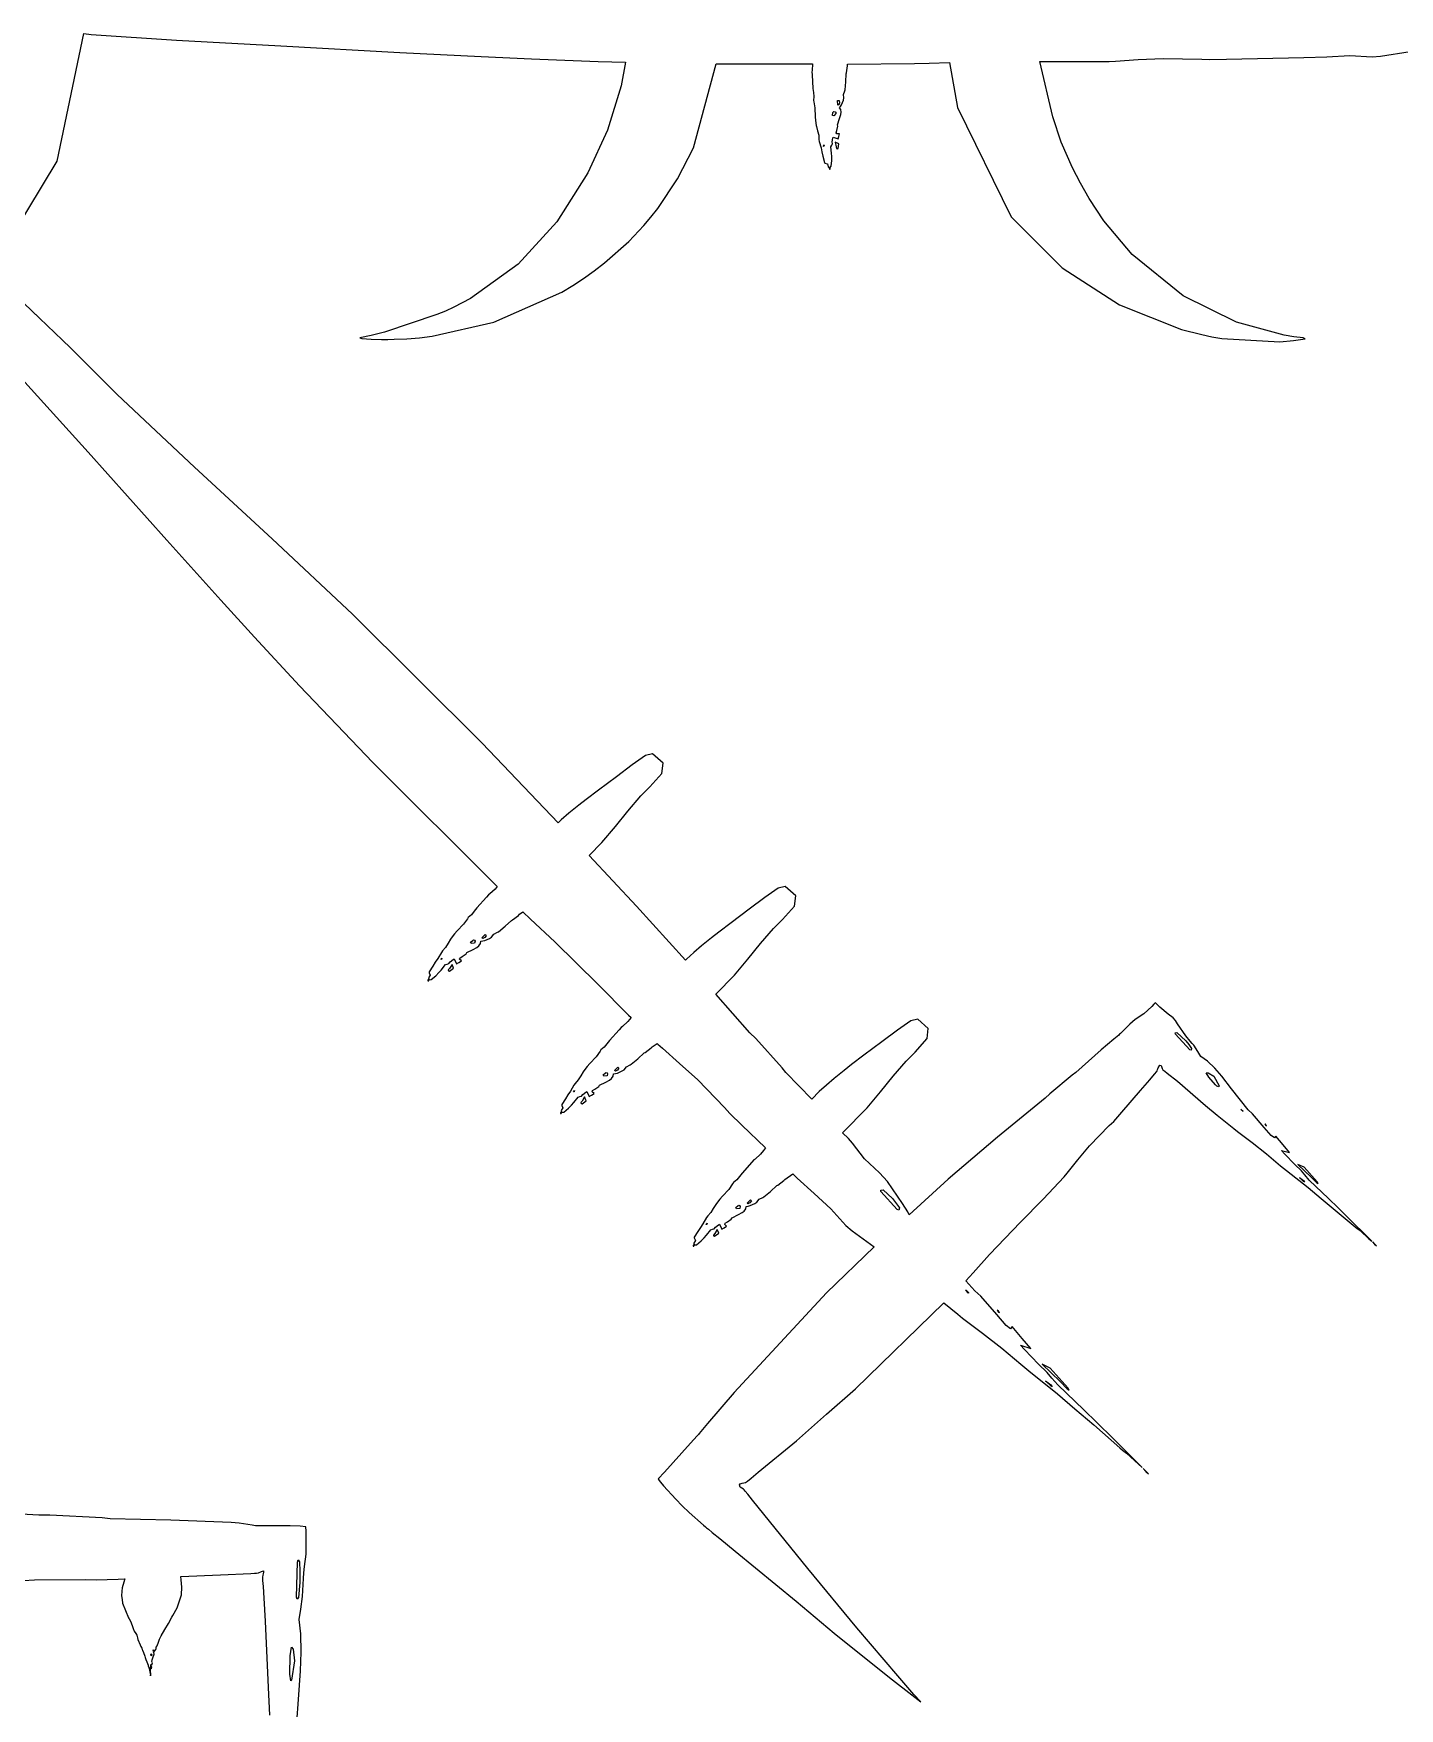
# Model space of a CAD drawing. Extents: x 0 to 151, y 0 to 357.
# Drawn here: x 80.12 to 94.98, y 56.38 to 74.59 of the extents above; entities that cross this region are included whole.
import ezdxf

# ---------------------------------------------------------------- set-up
doc = ezdxf.new("R2010")
doc.units = 0

msp = doc.modelspace()

# ---------------------------------------------------------------- linework, layer by layer
at = {"layer": 'Layer 1'}
for p, q in [((80.380963, 73.205962), (80.67139, 74.594392)), ((80.67139, 74.594392), (80.752388, 74.58268)), ((80.752388, 74.58268), (81.680977, 74.520168)), ((81.680977, 74.520168), (82.814817, 74.461844)), ((82.814817, 74.461844), (84.108597, 74.389143)), ((84.108597, 74.389143), (84.994286, 74.344674)), ((84.994286, 74.344674), (85.539497, 74.319728)), ((93.099532, 74.313841), (93.940771, 74.332612)), ((93.940771, 74.332612), (94.190467, 74.341793)), ((94.190467, 74.341793), (94.438616, 74.354707)), ((94.438616, 74.354707), (94.683164, 74.339583)), ((94.683164, 74.339583), (94.77343, 74.34825)), ((94.77343, 74.34825), (95.097604, 74.39701)), ((85.539497, 74.319728), (86.266783, 74.290467)), ((86.266783, 74.290467), (86.564014, 74.284052)), ((86.564014, 74.284052), (86.513905, 74.025348)), ((87.303309, 73.349232), (87.548887, 74.263707)), ((87.548887, 74.263707), (88.597087, 74.26553)), ((88.592797, 74.192401), (88.589707, 74.177043)), ((88.589707, 74.177043), (88.591595, 74.145101)), ((88.597087, 74.26553), (88.592797, 74.192401)), ((88.958362, 74.069194), (88.962483, 74.156736)), ((88.962483, 74.156736), (88.967114, 74.168276)), ((88.967114, 74.168276), (88.978442, 74.243852)), ((88.977926, 74.259812), (89.707103, 74.267491)), ((88.978442, 74.243852), (88.977926, 74.259812)), ((89.707103, 74.267491), (89.866189, 74.273175)), ((89.866189, 74.273175), (90.086887, 74.280276)), ((90.086887, 74.280276), (90.174582, 73.7888)), ((91.210259, 73.687032), (91.06868, 74.289751)), ((91.06868, 74.289751), (91.368143, 74.288314)), ((91.368143, 74.288314), (91.822913, 74.289559)), ((91.822913, 74.289559), (91.890184, 74.295009)), ((91.890184, 74.295009), (92.138508, 74.310003)), ((92.138508, 74.310003), (92.409311, 74.324075)), ((92.409311, 74.324075), (92.829929, 74.316009)), ((92.829929, 74.316009), (92.917451, 74.309854)), ((92.917451, 74.309854), (93.099532, 74.313841)), ((86.513905, 74.025348), (86.366661, 73.542263)), ((88.591595, 74.145101), (88.601032, 73.997473)), ((88.601032, 73.997473), (88.605667, 73.953646)), ((88.933298, 73.932119), (88.947542, 73.970365)), ((88.947542, 73.970365), (88.95046, 73.982188)), ((88.95046, 73.982188), (88.958362, 74.069194)), ((88.605667, 73.953646), (88.612189, 73.910099)), ((88.612189, 73.910099), (88.607555, 73.867202)), ((88.607555, 73.867202), (88.610814, 73.851372)), ((88.610814, 73.851372), (88.622668, 73.784378)), ((88.622668, 73.784378), (88.625927, 73.688598)), ((88.870044, 73.816014), (88.869872, 73.86531)), ((88.869872, 73.86531), (88.886, 73.8644)), ((88.881542, 73.818204), (88.870044, 73.816014)), ((88.889091, 73.839955), (88.881542, 73.818204)), ((88.886, 73.8644), (88.886004, 73.864474)), ((88.886004, 73.864474), (88.889091, 73.839955)), ((88.888157, 73.78685), (88.900684, 73.801608)), ((88.903772, 73.766214), (88.888157, 73.78685)), ((88.900684, 73.801608), (88.911324, 73.820122)), ((88.911324, 73.820122), (88.932948, 73.869908)), ((88.932948, 73.869908), (88.938096, 73.892926)), ((88.938096, 73.892926), (88.933298, 73.932119)), ((90.174582, 73.7888), (90.756343, 72.60208)), ((88.625927, 73.688598), (88.629018, 73.648849)), ((88.629018, 73.648849), (88.63692, 73.594276)), ((88.814955, 73.703351), (88.8191, 73.7341)), ((88.82937, 73.699191), (88.814955, 73.703351)), ((88.819075, 73.734178), (88.829715, 73.746641)), ((88.8191, 73.7341), (88.819075, 73.734178)), ((88.85477, 73.726798), (88.82937, 73.699191)), ((88.829715, 73.746641), (88.84207, 73.743703)), ((88.84207, 73.743703), (88.85477, 73.726798)), ((88.866877, 73.602602), (88.891075, 73.671334)), ((88.871853, 73.587159), (88.866877, 73.602602)), ((88.891075, 73.671334), (88.904288, 73.712564)), ((88.908065, 73.739505), (88.903772, 73.766214)), ((88.904288, 73.712564), (88.908065, 73.739505)), ((91.301383, 73.412365), (91.210259, 73.687032)), ((86.366661, 73.542263), (86.152833, 73.07844)), ((88.63692, 73.594276), (88.638636, 73.582392)), ((88.638636, 73.582392), (88.650819, 73.534942)), ((88.650819, 73.534942), (88.663691, 73.487811)), ((88.663691, 73.487811), (88.665063, 73.440341)), ((88.665063, 73.440341), (88.669861, 73.420647)), ((88.669861, 73.420647), (88.689252, 73.349923)), ((88.811274, 73.416126), (88.815908, 73.455381)), ((88.815908, 73.455381), (88.819512, 73.466771)), ((88.819512, 73.466771), (88.874599, 73.448195)), ((88.854863, 73.513171), (88.861899, 73.540459)), ((88.862243, 73.502896), (88.854863, 73.513171)), ((88.861899, 73.540459), (88.871853, 73.587159)), ((88.889187, 73.503519), (88.862243, 73.502896)), ((88.874599, 73.448195), (88.882665, 73.473765)), ((88.882665, 73.473765), (88.889187, 73.503519)), ((87.127922, 73.014951), (87.303309, 73.349232)), ((88.689252, 73.349923), (88.698176, 73.306291)), ((88.698176, 73.306291), (88.709674, 73.258926)), ((88.709674, 73.258926), (88.724948, 73.191718)), ((88.717309, 73.366587), (88.7177, 73.3841)), ((88.723831, 73.371176), (88.717309, 73.366587)), ((88.717653, 73.38424), (88.723831, 73.371176)), ((88.7177, 73.3841), (88.717653, 73.38424)), ((88.795658, 73.362053), (88.805096, 73.37955)), ((88.804066, 73.292626), (88.795658, 73.362053)), ((88.805096, 73.257486), (88.804066, 73.292626)), ((88.805096, 73.37955), (88.813506, 73.393151)), ((88.8075, 73.213855), (88.805096, 73.257486)), ((88.813506, 73.393151), (88.811274, 73.416126)), ((88.883444, 73.39465), (88.843628, 73.411039)), ((88.843628, 73.411039), (88.854784, 73.363244)), ((88.854784, 73.363244), (88.8565, 73.3435)), ((88.8565, 73.3435), (88.864738, 73.338984)), ((88.8565, 73.3435), (88.8565, 73.3435)), ((88.864738, 73.338984), (88.875206, 73.343466)), ((88.875206, 73.343466), (88.883444, 73.39465)), ((91.424773, 73.134357), (91.301383, 73.412365)), ((79.64824, 71.991382), (80.380963, 73.205962)), ((86.152833, 73.07844), (85.817161, 72.546144)), ((88.724948, 73.191718), (88.731642, 73.18526)), ((88.731642, 73.18526), (88.760993, 73.175758)), ((88.760993, 73.175758), (88.765627, 73.144567)), ((88.765627, 73.144567), (88.785191, 73.134999)), ((88.784735, 73.133186), (88.7765, 73.1242)), ((88.7765, 73.1242), (88.784049, 73.117483)), ((88.7765, 73.1242), (88.7765, 73.1242)), ((88.784049, 73.117483), (88.791257, 73.123342)), ((88.791257, 73.123342), (88.784735, 73.133186)), ((88.785191, 73.134999), (88.800634, 73.151131)), ((88.800634, 73.151131), (88.8075, 73.213855)), ((91.465788, 73.049301), (91.424773, 73.134357)), ((86.913066, 72.68949), (87.127922, 73.014951)), ((91.509891, 72.965362), (91.465788, 73.049301)), ((91.603764, 72.799068), (91.509891, 72.965362)), ((86.839443, 72.595555), (86.913066, 72.68949)), ((91.764221, 72.557847), (91.603764, 72.799068)), ((85.817161, 72.546144), (85.396199, 72.086867)), ((86.761188, 72.505673), (86.839443, 72.595555)), ((90.756343, 72.60208), (91.310822, 72.044277)), ((92.072949, 72.191949), (91.764221, 72.557847)), ((86.334562, 72.099426), (86.598157, 72.333698)), ((86.598157, 72.333698), (86.761188, 72.505673)), ((92.628971, 71.739516), (92.072949, 72.191949)), ((85.396199, 72.086867), (84.877416, 71.713803)), ((86.106662, 71.930152), (86.221984, 72.012485)), ((86.221984, 72.012485), (86.334562, 72.099426)), ((91.310822, 72.044277), (91.936003, 71.644701)), ((80.523631, 71.180152), (79.774546, 71.896954)), ((85.131221, 71.455523), (85.868808, 71.780078)), ((85.868808, 71.780078), (85.98928, 71.852177)), ((85.98928, 71.852177), (86.106662, 71.930152)), ((84.697054, 71.618367), (84.604203, 71.575165)), ((84.877416, 71.713803), (84.697054, 71.618367)), ((91.936003, 71.644701), (92.61061, 71.376494)), ((93.206615, 71.455714), (92.628971, 71.739516)), ((84.508959, 71.537087), (83.941094, 71.345848)), ((84.460221, 71.301737), (85.131221, 71.455523)), ((84.604203, 71.575165), (84.508959, 71.537087)), ((93.72454, 71.314563), (93.206615, 71.455714)), ((83.798143, 71.309896), (83.672867, 71.28589)), ((83.672867, 71.28589), (83.69672, 71.275832)), ((83.69672, 71.275832), (83.797798, 71.269866)), ((83.797798, 71.269866), (83.908316, 71.267808)), ((83.941094, 71.345848), (83.798143, 71.309896)), ((83.908316, 71.267808), (83.976961, 71.267357)), ((83.976961, 71.267357), (84.045606, 71.269615)), ((84.045606, 71.269615), (84.183409, 71.275236)), ((84.183409, 71.275236), (84.321729, 71.285114)), ((84.321729, 71.285114), (84.460221, 71.301737)), ((92.61061, 71.376494), (92.828728, 71.321212)), ((92.828728, 71.321212), (92.937358, 71.296179)), ((92.937358, 71.296179), (93.047018, 71.275631)), ((93.047018, 71.275631), (93.67786, 71.242594)), ((93.67786, 71.242594), (93.827678, 71.256301)), ((93.832312, 71.295923), (93.72454, 71.314563)), ((93.827678, 71.256301), (93.9557, 71.272583)), ((93.93236, 71.283846), (93.832312, 71.295923)), ((93.9557, 71.272583), (93.93236, 71.283846)), ((81.035892, 70.669844), (80.523631, 71.180152)), ((79.962907, 70.878444), (80.717312, 70.041749)), ((81.874374, 69.87936), (81.035892, 70.669844)), ((80.717312, 70.041749), (81.573483, 69.082784)), ((82.720758, 69.098613), (81.874374, 69.87936)), ((81.573483, 69.082784), (82.16331, 68.430005)), ((83.592717, 68.27818), (82.720758, 69.098613)), ((82.16331, 68.430005), (82.52833, 68.029783)), ((85.004227, 66.87588), (83.592717, 68.27818)), ((82.52833, 68.029783), (83.017765, 67.498946)), ((83.017765, 67.498946), (83.424314, 67.074445)), ((83.424314, 67.074445), (83.813357, 66.665257)), ((85.829506, 66.00995), (85.004227, 66.87588)), ((86.780907, 66.741444), (86.635896, 66.64062)), ((86.857954, 66.75972), (86.780907, 66.741444)), ((86.971218, 66.657073), (86.857954, 66.75972)), ((83.813357, 66.665257), (85.165487, 65.317897)), ((86.465152, 66.51112), (86.268313, 66.365572)), ((86.635896, 66.64062), (86.465152, 66.51112)), ((86.827065, 66.400621), (86.957319, 66.547029)), ((86.957319, 66.547029), (86.971218, 66.657073)), ((86.268313, 66.365572), (86.135316, 66.26404)), ((86.730962, 66.303661), (86.827065, 66.400621)), ((86.054319, 66.200672), (85.947746, 66.114739)), ((86.135316, 66.26404), (86.054319, 66.200672)), ((86.452265, 65.968018), (86.589383, 66.137997)), ((86.589383, 66.137997), (86.730962, 66.303661)), ((85.864688, 66.040859), (85.829506, 66.00995)), ((85.947746, 66.114739), (85.864688, 66.040859)), ((86.305366, 65.795504), (86.452265, 65.968018)), ((86.16636, 65.653905), (86.305366, 65.795504)), ((86.681697, 65.103375), (86.16636, 65.653905)), ((85.074016, 65.227456), (85.051365, 65.201951)), ((85.087919, 65.236896), (85.074016, 65.227456)), ((85.146437, 65.289731), (85.087919, 65.236896)), ((85.165487, 65.317897), (85.146437, 65.289731)), ((88.223273, 65.299133), (88.078262, 65.198309)), ((88.300156, 65.317429), (88.223273, 65.299133)), ((88.41342, 65.214762), (88.300156, 65.317429)), ((84.916821, 65.04765), (84.888506, 65.010238)), ((84.94668, 65.083946), (84.916821, 65.04765)), ((85.051365, 65.201951), (84.94668, 65.083946)), ((85.411045, 65.015372), (85.445883, 65.040532)), ((85.445883, 65.040532), (85.53066, 64.961592)), ((87.214896, 64.516398), (86.681697, 65.103375)), ((87.907518, 65.068828), (87.710507, 64.923258)), ((88.078262, 65.198309), (87.907518, 65.068828)), ((88.269438, 64.95831), (88.39952, 65.104718)), ((88.39952, 65.104718), (88.41342, 65.214762)), ((84.801147, 64.907874), (84.731128, 64.833437)), ((84.843198, 64.966844), (84.801147, 64.907874)), ((84.85298, 64.981107), (84.843198, 64.966844)), ((84.888506, 65.010238), (84.85298, 64.981107)), ((85.182104, 64.825355), (85.253323, 64.885482)), ((85.253323, 64.885482), (85.322309, 64.948593)), ((85.322309, 64.948593), (85.334323, 64.954042)), ((85.334323, 64.954042), (85.399192, 65.003059)), ((85.399192, 65.003059), (85.411045, 65.015372)), ((85.53066, 64.961592), (85.794597, 64.714515)), ((87.710507, 64.923258), (87.577507, 64.821729)), ((88.031584, 64.695679), (88.173333, 64.861372)), ((88.173333, 64.861372), (88.269438, 64.95831)), ((84.632796, 64.699836), (84.606366, 64.655217)), ((84.660081, 64.744199), (84.632796, 64.699836)), ((84.667803, 64.754452), (84.660081, 64.744199)), ((84.703498, 64.801109), (84.667803, 64.754452)), ((84.731128, 64.833437), (84.703498, 64.801109)), ((84.876277, 64.710797), (84.902524, 64.731196)), ((84.883313, 64.697496), (84.876277, 64.710797)), ((84.922096, 64.700392), (84.883313, 64.697496)), ((84.902524, 64.731196), (84.91034, 64.737324)), ((84.91034, 64.737324), (84.919341, 64.733127)), ((84.919341, 64.733127), (84.925863, 64.72212)), ((84.9221, 64.7004), (84.922096, 64.700392)), ((84.925863, 64.72212), (84.9221, 64.7004)), ((84.946161, 64.654616), (84.968984, 64.672314)), ((84.968984, 64.672314), (84.986146, 64.695501)), ((84.986146, 64.695501), (84.99078, 64.72203)), ((84.99078, 64.72203), (85.010685, 64.724347)), ((85.000181, 64.756983), (85.037248, 64.794265)), ((85.009963, 64.750438), (85.000181, 64.756983)), ((85.031756, 64.761507), (85.009963, 64.750438)), ((85.010685, 64.724347), (85.032134, 64.73074)), ((85.0318, 64.7615), (85.031756, 64.761507)), ((85.04806, 64.78225), (85.0318, 64.7615)), ((85.032134, 64.73074), (85.085164, 64.753004)), ((85.037248, 64.794265), (85.04806, 64.78225)), ((85.085164, 64.753004), (85.105927, 64.766799)), ((85.105927, 64.766799), (85.132173, 64.799726)), ((85.132173, 64.799726), (85.17112, 64.818581)), ((85.17112, 64.818581), (85.182104, 64.825355)), ((85.794597, 64.714515), (86.261392, 64.255732)), ((87.389939, 64.672447), (87.30705, 64.598547)), ((87.496509, 64.758384), (87.389939, 64.672447)), ((87.577507, 64.821729), (87.496509, 64.758384)), ((87.894466, 64.525742), (88.031584, 64.695679)), ((84.493962, 64.493823), (84.466333, 64.449996)), ((84.520562, 64.533052), (84.493962, 64.493823)), ((84.560203, 64.600088), (84.520562, 64.533052)), ((84.55313, 64.525821), (84.566677, 64.53897)), ((84.561196, 64.524726), (84.55313, 64.525821)), ((84.571528, 64.618449), (84.560203, 64.600088)), ((84.5612, 64.5247), (84.561196, 64.524726)), ((84.566677, 64.53897), (84.5612, 64.5247)), ((84.606366, 64.655217), (84.571528, 64.618449)), ((84.640862, 64.47779), (84.656649, 64.496752)), ((84.656649, 64.496752), (84.689599, 64.523052)), ((84.689599, 64.523052), (84.700752, 64.529016)), ((84.700752, 64.529016), (84.725636, 64.476161)), ((84.750691, 64.489708), (84.777807, 64.507511)), ((84.758244, 64.526137), (84.760817, 64.539052)), ((84.777807, 64.507511), (84.758244, 64.526137)), ((84.760817, 64.539052), (84.786217, 64.554774)), ((84.786217, 64.554774), (84.828607, 64.58292)), ((84.828607, 64.58292), (84.836673, 64.598064)), ((84.836673, 64.598064), (84.905659, 64.632778)), ((84.905659, 64.632778), (84.946161, 64.654616)), ((87.226736, 64.528252), (87.214896, 64.516398)), ((87.30705, 64.598547), (87.226736, 64.528252)), ((87.747736, 64.353186), (87.894466, 64.525742)), ((84.439731, 64.35099), (84.419653, 64.324091)), ((84.419653, 64.324091), (84.426176, 64.303069)), ((84.466333, 64.449996), (84.426345, 64.38841)), ((84.426345, 64.38841), (84.426345, 64.378814)), ((84.426345, 64.378814), (84.439731, 64.35099)), ((84.449171, 64.304356), (84.50134, 64.346785)), ((84.50134, 64.346785), (84.532573, 64.381473)), ((84.532573, 64.381473), (84.558487, 64.408589)), ((84.558487, 64.408589), (84.604994, 64.466916)), ((84.604994, 64.466916), (84.62473, 64.473585)), ((84.62473, 64.473585), (84.640862, 64.47779)), ((84.6481, 64.4261), (84.63437, 64.410013)), ((84.63437, 64.410013), (84.636774, 64.40081)), ((84.636774, 64.40081), (84.647414, 64.396859)), ((84.647414, 64.396859), (84.692034, 64.429597)), ((84.676229, 64.470096), (84.6481, 64.4261)), ((84.6481, 64.4261), (84.6481, 64.4261)), ((84.692034, 64.429597), (84.676229, 64.470096)), ((84.725636, 64.476161), (84.750691, 64.489708)), ((87.544536, 64.146599), (87.747736, 64.353186)), ((84.424772, 64.302213), (84.412244, 64.301248)), ((84.412244, 64.301248), (84.4126, 64.2908)), ((84.4126, 64.2908), (84.422196, 64.290114)), ((84.4126, 64.2908), (84.4126, 64.2908)), ((84.422196, 64.290114), (84.424772, 64.302213)), ((84.426176, 64.303069), (84.449171, 64.304356)), ((86.261392, 64.255732), (86.595007, 63.918731)), ((87.915734, 63.726878), (87.544536, 64.146599)), ((92.286482, 64.010779), (92.199304, 63.9313)), ((92.307931, 64.036908), (92.286482, 64.010779)), ((92.318743, 64.048575), (92.307931, 64.036908)), ((92.324235, 64.053231), (92.318743, 64.048575)), ((92.329899, 64.048275), (92.324235, 64.053231)), ((92.374346, 64.004923), (92.329899, 64.048275)), ((92.463413, 63.93025), (92.374346, 64.004923)), ((86.516408, 63.785214), (86.493754, 63.759668)), ((86.530135, 63.794612), (86.516408, 63.785214)), ((86.588657, 63.847447), (86.530135, 63.794612)), ((86.622978, 63.892066), (86.588657, 63.847447)), ((86.595007, 63.918731), (86.622978, 63.892066)), ((89.665473, 63.856853), (89.520462, 63.756032)), ((89.742356, 63.87513), (89.665473, 63.856853)), ((89.85562, 63.772486), (89.742356, 63.87513)), ((89.84189, 63.662419), (89.85562, 63.772486)), ((92.048114, 63.820632), (91.946692, 63.718823)), ((92.106119, 63.869541), (92.048114, 63.820632)), ((92.199304, 63.9313), (92.106119, 63.869541)), ((92.517125, 63.887155), (92.463413, 63.93025)), ((92.542181, 63.858281), (92.517125, 63.887155)), ((92.564835, 63.824902), (92.542181, 63.858281)), ((92.655789, 63.692695), (92.564835, 63.824902)), ((86.35921, 63.60538), (86.330895, 63.567968)), ((86.3889, 63.641699), (86.35921, 63.60538)), ((86.493754, 63.759668), (86.3889, 63.641699)), ((86.853274, 63.573104), (86.905442, 63.610558)), ((86.905442, 63.610558), (86.915038, 63.600562)), ((86.915038, 63.600562), (86.966007, 63.55721)), ((87.979917, 63.663553), (87.915734, 63.726878)), ((88.266163, 63.345557), (87.979917, 63.663553)), ((89.349718, 63.626529), (89.152879, 63.480981)), ((89.520462, 63.756032), (89.349718, 63.626529)), ((89.711636, 63.516014), (89.84189, 63.662419)), ((91.874621, 63.65816), (91.733899, 63.541269)), ((91.910145, 63.686989), (91.874621, 63.65816)), ((91.927642, 63.701749), (91.910145, 63.686989)), ((91.936225, 63.709279), (91.927642, 63.701749)), ((91.946692, 63.718823), (91.936225, 63.709279)), ((92.540621, 63.724934), (92.5585, 63.7304)), ((92.5456, 63.709595), (92.540621, 63.724934)), ((92.701251, 63.540965), (92.5456, 63.709595)), ((92.558469, 63.730421), (92.655601, 63.637005)), ((92.5585, 63.7304), (92.558469, 63.730421)), ((92.655601, 63.637005), (92.687351, 63.598242)), ((92.704698, 63.633296), (92.655789, 63.692695)), ((92.687351, 63.598242), (92.719443, 63.554952)), ((92.72512, 63.610645), (92.704698, 63.633296)), ((92.744684, 63.590825), (92.72512, 63.610645)), ((92.787243, 63.523636), (92.744684, 63.590825)), ((86.243372, 63.465623), (86.173355, 63.391167)), ((86.28559, 63.524594), (86.243372, 63.465623)), ((86.295199, 63.538837), (86.28559, 63.524594)), ((86.330895, 63.567968), (86.295199, 63.538837)), ((86.624502, 63.383082), (86.695551, 63.443195)), ((86.695551, 63.443195), (86.764537, 63.506325)), ((86.764537, 63.506325), (86.776552, 63.511752)), ((86.776552, 63.511752), (86.84142, 63.560791)), ((86.84142, 63.560791), (86.853274, 63.573104)), ((86.966007, 63.55721), (87.150831, 63.393685)), ((89.152879, 63.480981), (89.019879, 63.379452)), ((89.473953, 63.253383), (89.615705, 63.419076)), ((89.615705, 63.419076), (89.711636, 63.516014)), ((91.733899, 63.541269), (91.461555, 63.294043)), ((92.713951, 63.536633), (92.701251, 63.540965)), ((92.719443, 63.554952), (92.713951, 63.536633)), ((92.817618, 63.466345), (92.787243, 63.523636)), ((92.892269, 63.418703), (92.817618, 63.466345)), ((92.973266, 63.341092), (92.892269, 63.418703)), ((86.075193, 63.257589), (86.048594, 63.21297)), ((86.102481, 63.301929), (86.075193, 63.257589)), ((86.110031, 63.312205), (86.102481, 63.301929)), ((86.145726, 63.358839), (86.110031, 63.312205)), ((86.173355, 63.391167), (86.145726, 63.358839)), ((86.318671, 63.268489), (86.344757, 63.288888)), ((86.325707, 63.255165), (86.318671, 63.268489)), ((86.364321, 63.258106), (86.325707, 63.255165)), ((86.344757, 63.288888), (86.352573, 63.295023)), ((86.352573, 63.295023), (86.361575, 63.290818)), ((86.361575, 63.290818), (86.368266, 63.279812)), ((86.368266, 63.279812), (86.3643, 63.2581)), ((86.3643, 63.2581), (86.364321, 63.258106)), ((86.388375, 63.212334), (86.411371, 63.230033)), ((86.411371, 63.230033), (86.42836, 63.25322)), ((86.42836, 63.25322), (86.432992, 63.279749)), ((86.432992, 63.279749), (86.452899, 63.282089)), ((86.442403, 63.314672), (86.479473, 63.351956)), ((86.452185, 63.30811), (86.442403, 63.314672)), ((86.473981, 63.319221), (86.452185, 63.30811)), ((86.452899, 63.282089), (86.474523, 63.288481)), ((86.474, 63.3192), (86.473981, 63.319221)), ((86.490282, 63.339942), (86.474, 63.3192)), ((86.474523, 63.288481), (86.527378, 63.310726)), ((86.479473, 63.351956), (86.490282, 63.339942)), ((86.527378, 63.310726), (86.548316, 63.324521)), ((86.548316, 63.324521), (86.574562, 63.357447)), ((86.574562, 63.357447), (86.613348, 63.376283)), ((86.613348, 63.376283), (86.624502, 63.383082)), ((87.150831, 63.393685), (87.35076, 63.213664)), ((88.305635, 63.292852), (88.266163, 63.345557)), ((88.587422, 63.003687), (88.305635, 63.292852)), ((88.832139, 63.230128), (88.74925, 63.156271)), ((88.938881, 63.316062), (88.832139, 63.230128)), ((89.019879, 63.379452), (88.938881, 63.316062)), ((89.336835, 63.083423), (89.473953, 63.253383)), ((91.42054, 63.266563), (91.175992, 63.062711)), ((91.461555, 63.294043), (91.42054, 63.266563)), ((92.164112, 63.098397), (92.265712, 63.215866)), ((92.265712, 63.215866), (92.316337, 63.274771)), ((92.316337, 63.274771), (92.341562, 63.304224)), ((92.341562, 63.304224), (92.346024, 63.310766)), ((92.346024, 63.310766), (92.349114, 63.327326)), ((92.349114, 63.327326), (92.350658, 63.335071)), ((92.350658, 63.335071), (92.35392, 63.344765)), ((92.35392, 63.344765), (92.372795, 63.374926)), ((92.372795, 63.374926), (92.38687, 63.370207)), ((92.38687, 63.370207), (92.393905, 63.349464)), ((92.393905, 63.349464), (92.399225, 63.337836)), ((92.399225, 63.337836), (92.406603, 63.324753)), ((92.406603, 63.324753), (92.426338, 63.30877)), ((92.426338, 63.30877), (92.454826, 63.287384)), ((92.454826, 63.287384), (92.564145, 63.19836)), ((92.878012, 63.289142), (92.8986, 63.292)), ((92.905125, 63.242078), (92.878012, 63.289142)), ((92.8986, 63.292), (92.898603, 63.291995)), ((92.898603, 63.291995), (92.95987, 63.253124)), ((92.979603, 63.159511), (92.905125, 63.242078)), ((92.95987, 63.253124), (93.017873, 63.14737)), ((93.047231, 63.255155), (92.973266, 63.341092)), ((93.154145, 63.117481), (93.047231, 63.255155)), ((85.936187, 63.051547), (85.908558, 63.007743)), ((85.962787, 63.090759), (85.936187, 63.051547)), ((86.002431, 63.157818), (85.962787, 63.090759)), ((85.995527, 63.083512), (86.009074, 63.096661)), ((86.003593, 63.082417), (85.995527, 63.083512)), ((86.013756, 63.176202), (86.002431, 63.157818)), ((86.0036, 63.0824), (86.003593, 63.082417)), ((86.009074, 63.096661), (86.0036, 63.0824)), ((86.048594, 63.21297), (86.013756, 63.176202)), ((86.066944, 63.031312), (86.083248, 63.035545)), ((86.083248, 63.035545), (86.098866, 63.054485)), ((86.098866, 63.054485), (86.131816, 63.080785)), ((86.131816, 63.080785), (86.142969, 63.086771)), ((86.142969, 63.086771), (86.167852, 63.033891)), ((86.167852, 63.033891), (86.192908, 63.047438)), ((86.192908, 63.047438), (86.220024, 63.065263)), ((86.20046, 63.083861), (86.203034, 63.096796)), ((86.220024, 63.065263), (86.20046, 63.083861)), ((86.203034, 63.096796), (86.228604, 63.112498)), ((86.228604, 63.112498), (86.270821, 63.140644)), ((86.270821, 63.140644), (86.279056, 63.155788)), ((86.279056, 63.155788), (86.347873, 63.190538)), ((86.347873, 63.190538), (86.388375, 63.212334)), ((87.35076, 63.213664), (87.640269, 62.912872)), ((88.668936, 63.085975), (88.587422, 63.003687)), ((88.74925, 63.156271), (88.668936, 63.085975)), ((89.190108, 62.910912), (89.336835, 63.083423)), ((91.175992, 63.062711), (91.127941, 63.016031)), ((91.960579, 62.864105), (92.164112, 63.098397)), ((92.564145, 63.19836), (92.869441, 62.935538)), ((92.99282, 63.146746), (92.979603, 63.159511)), ((93.015643, 63.138703), (92.99282, 63.146746)), ((93.017873, 63.14737), (93.015643, 63.138703)), ((93.333136, 62.888551), (93.154145, 63.117481)), ((85.867142, 62.85995), (85.854614, 62.858985)), ((85.854614, 62.858985), (85.8548, 62.8485)), ((85.882119, 62.908717), (85.86187, 62.881819)), ((85.86187, 62.881819), (85.868389, 62.860816)), ((85.864396, 62.847814), (85.867142, 62.85995)), ((85.868389, 62.860816), (85.891557, 62.862103)), ((85.868745, 62.946157), (85.868573, 62.936561)), ((85.868573, 62.936561), (85.882119, 62.908717)), ((85.908558, 63.007743), (85.868745, 62.946157)), ((85.891557, 62.862103), (85.943729, 62.904535)), ((85.943729, 62.904535), (85.97479, 62.939223)), ((85.97479, 62.939223), (86.000876, 62.966316)), ((86.000876, 62.966316), (86.047211, 63.024663)), ((86.047211, 63.024663), (86.066944, 63.031312)), ((86.0903, 62.9838), (86.076753, 62.967733)), ((86.076753, 62.967733), (86.078983, 62.95853)), ((86.078983, 62.95853), (86.089795, 62.954562)), ((86.089795, 62.954562), (86.134242, 62.987317)), ((86.118454, 63.027818), (86.0903, 62.9838)), ((86.0903, 62.9838), (86.0903, 62.9838)), ((86.134242, 62.987317), (86.118454, 63.027818)), ((87.640269, 62.912872), (87.697244, 62.847114)), ((88.922051, 62.638627), (89.190108, 62.910912)), ((91.127941, 63.016031), (90.608816, 62.591592)), ((91.872029, 62.762959), (91.960579, 62.864105)), ((92.869441, 62.935538), (92.998493, 62.828474)), ((93.254011, 62.890037), (93.259503, 62.89111)), ((93.281471, 62.868221), (93.254011, 62.890037)), ((93.259503, 62.89111), (93.281471, 62.868221)), ((93.381704, 62.845583), (93.333136, 62.888551)), ((85.8548, 62.8485), (85.864396, 62.847814)), ((85.8548, 62.8485), (85.8548, 62.8485)), ((87.697244, 62.847114), (87.827839, 62.722115)), ((87.827839, 62.722115), (88.084915, 62.47639)), ((91.607745, 62.498076), (91.824319, 62.719457)), ((91.824319, 62.719457), (91.872029, 62.762959)), ((92.998493, 62.828474), (93.17817, 62.684259)), ((93.17817, 62.684259), (93.217297, 62.652983)), ((93.509898, 62.696516), (93.381704, 62.845583)), ((93.584548, 62.609146), (93.509898, 62.696516)), ((93.52623, 62.725996), (93.515932, 62.734857)), ((93.515932, 62.734857), (93.5252, 62.7194)), ((93.5252, 62.7194), (93.533607, 62.714884)), ((93.5252, 62.7194), (93.5252, 62.7194)), ((93.533607, 62.714884), (93.52623, 62.725996)), ((88.986748, 62.578048), (88.922051, 62.638627)), ((89.029646, 62.526608), (88.986748, 62.578048)), ((89.162474, 62.353688), (89.029646, 62.526608)), ((90.608816, 62.591592), (90.073215, 62.133517)), ((91.48024, 62.343455), (91.607745, 62.498076)), ((93.217297, 62.652983), (93.377069, 62.531117)), ((93.377069, 62.531117), (93.535294, 62.40968)), ((93.619386, 62.582975), (93.584548, 62.609146)), ((93.635345, 62.602796), (93.619386, 62.582975)), ((93.716518, 62.507379), (93.635345, 62.602796)), ((93.785163, 62.424319), (93.716518, 62.507379)), ((87.935944, 62.317412), (87.831259, 62.199387)), ((87.958598, 62.342919), (87.935944, 62.317412)), ((87.972325, 62.352356), (87.958598, 62.342919)), ((88.031028, 62.405191), (87.972325, 62.352356)), ((88.061748, 62.446014), (88.031028, 62.405191)), ((88.084915, 62.47639), (88.061748, 62.446014)), ((89.326535, 62.204215), (89.162474, 62.353688)), ((91.364743, 62.200501), (91.48024, 62.343455)), ((93.535294, 62.40968), (93.687, 62.279533)), ((93.729388, 62.411235), (93.697982, 62.44721)), ((93.697982, 62.44721), (93.785163, 62.424319)), ((93.843166, 62.292072), (93.729388, 62.411235)), ((87.773085, 62.125679), (87.737561, 62.096548)), ((87.8014, 62.163113), (87.773085, 62.125679)), ((87.831259, 62.199387), (87.8014, 62.163113)), ((88.283788, 62.118482), (88.295641, 62.13075)), ((88.295641, 62.13075), (88.381789, 62.192681)), ((88.381789, 62.192681), (88.431215, 62.145231)), ((88.431215, 62.145231), (88.612952, 61.976558)), ((89.413197, 62.106825), (89.326535, 62.204215)), ((90.073215, 62.133517), (89.647105, 61.747542)), ((91.104074, 61.917537), (91.334367, 62.160795)), ((91.334367, 62.160795), (91.364743, 62.200501)), ((93.687, 62.279533), (93.752383, 62.228168)), ((93.752383, 62.228168), (93.986291, 62.042418)), ((93.912668, 62.22512), (93.843166, 62.292072)), ((93.8748, 62.295), (94.019642, 62.156316)), ((93.943106, 62.265999), (93.8748, 62.295)), ((93.8748, 62.295), (93.8748, 62.295)), ((93.935481, 62.108641), (93.891206, 62.151714)), ((93.891206, 62.151714), (93.9348, 62.1178)), ((93.94888, 62.180761), (93.912668, 62.22512)), ((94.085885, 62.105048), (93.943106, 62.265999)), ((93.996759, 62.124858), (93.94888, 62.180761)), ((94.207841, 61.923916), (93.996759, 62.124858)), ((94.019642, 62.156316), (94.077816, 62.097174)), ((87.615715, 61.948906), (87.588088, 61.916558)), ((87.685734, 62.023342), (87.615715, 61.948906)), ((87.727949, 62.082326), (87.685734, 62.023342)), ((87.737561, 62.096548), (87.727949, 62.082326)), ((88.055546, 61.933982), (88.0667, 61.940755)), ((88.0667, 61.940755), (88.137918, 62.000883)), ((88.137918, 62.000883), (88.206735, 62.063993)), ((88.206735, 62.063993), (88.218747, 62.069443)), ((88.218747, 62.069443), (88.283788, 62.118482)), ((88.612952, 61.976558), (88.796233, 61.811616)), ((89.338353, 62.013706), (89.3663, 62.018)), ((89.339897, 61.998283), (89.338353, 62.013706)), ((89.516314, 61.803482), (89.339897, 61.998283)), ((89.3663, 62.018), (89.366325, 62.018061)), ((89.366325, 62.018061), (89.467233, 61.922687)), ((89.57537, 61.870887), (89.413197, 62.106825)), ((93.934795, 62.117873), (93.94612, 62.101868)), ((93.9348, 62.1178), (93.934795, 62.117873)), ((93.94612, 62.101868), (93.935481, 62.108641)), ((93.986291, 62.042418), (94.128043, 61.925186)), ((94.077816, 62.097174), (94.094467, 62.086878)), ((94.094467, 62.086878), (94.085885, 62.105048)), ((87.490956, 61.770666), (87.456118, 61.733898)), ((87.517383, 61.815285), (87.490956, 61.770666)), ((87.544668, 61.859645), (87.517383, 61.815285)), ((87.552393, 61.86992), (87.544668, 61.859645)), ((87.588088, 61.916558), (87.552393, 61.86992)), ((87.760896, 61.8262), (87.786982, 61.846579)), ((87.767932, 61.812879), (87.760896, 61.8262)), ((87.806715, 61.815817), (87.767932, 61.812879)), ((87.786982, 61.846579), (87.794885, 61.852704)), ((87.790246, 61.748218), (87.830573, 61.770014)), ((87.794885, 61.852704), (87.803972, 61.848532)), ((87.803972, 61.848532), (87.810491, 61.837506)), ((87.810491, 61.837506), (87.8067, 61.8158)), ((87.8067, 61.8158), (87.806715, 61.815817)), ((87.830573, 61.770014), (87.853569, 61.787732)), ((87.853569, 61.787732), (87.87073, 61.810922)), ((87.87073, 61.810922), (87.875365, 61.837451)), ((87.875365, 61.837451), (87.895272, 61.839788)), ((87.8848, 61.872363), (87.921867, 61.909667)), ((87.894582, 61.865821), (87.8848, 61.872363)), ((87.916375, 61.876913), (87.894582, 61.865821)), ((87.895272, 61.839788), (87.916721, 61.846183)), ((87.9164, 61.8769), (87.916375, 61.876913)), ((87.932679, 61.897656), (87.9164, 61.8769)), ((87.916721, 61.846183), (87.969576, 61.868427)), ((87.921867, 61.909667), (87.932679, 61.897656)), ((87.969576, 61.868427), (87.990514, 61.88222)), ((87.990514, 61.88222), (88.016761, 61.915146)), ((88.016761, 61.915146), (88.055546, 61.933982)), ((88.796233, 61.811616), (88.957032, 61.629346)), ((89.467233, 61.922687), (89.540853, 61.82238)), ((89.533476, 61.797581), (89.516314, 61.803482)), ((89.540853, 61.82238), (89.533476, 61.797581)), ((89.631659, 61.779354), (89.57537, 61.870887)), ((89.647105, 61.747542), (89.631659, 61.779354)), ((90.857976, 61.665795), (91.104074, 61.917537)), ((94.128043, 61.925186), (94.281462, 61.797464)), ((94.313039, 61.820476), (94.207841, 61.923916)), ((94.281462, 61.797464), (94.496493, 61.613777)), ((94.443807, 61.692263), (94.313039, 61.820476)), ((87.378377, 61.609246), (87.350748, 61.56542)), ((87.405149, 61.648475), (87.378377, 61.609246)), ((87.44479, 61.715553), (87.405149, 61.648475)), ((87.437752, 61.641204), (87.451299, 61.654352)), ((87.445818, 61.640131), (87.437752, 61.641204)), ((87.443074, 61.524035), (87.489409, 61.582384)), ((87.456118, 61.733898), (87.44479, 61.715553)), ((87.451299, 61.654352), (87.4458, 61.6401)), ((87.4458, 61.6401), (87.445818, 61.640131)), ((87.489409, 61.582384), (87.509145, 61.589011)), ((87.509145, 61.589011), (87.525449, 61.593244)), ((87.525449, 61.593244), (87.541236, 61.612207)), ((87.560613, 61.585521), (87.532639, 61.541495)), ((87.541236, 61.612207), (87.574186, 61.638504)), ((87.5764, 61.545), (87.560613, 61.585521)), ((87.574186, 61.638504), (87.585342, 61.64447)), ((87.585342, 61.64447), (87.610225, 61.59159)), ((87.610225, 61.59159), (87.635109, 61.605137)), ((87.635109, 61.605137), (87.662394, 61.622942)), ((87.642831, 61.641541), (87.645404, 61.654475)), ((87.662394, 61.622942), (87.642831, 61.641541)), ((87.645404, 61.654475), (87.670804, 61.6702)), ((87.670804, 61.6702), (87.713191, 61.698344)), ((87.713191, 61.698344), (87.721257, 61.713488)), ((87.721257, 61.713488), (87.790246, 61.748218)), ((88.957032, 61.629346), (89.026365, 61.572241)), ((90.522304, 61.314429), (90.857976, 61.665795)), ((94.630178, 61.506561), (94.443807, 61.692263)), ((94.496493, 61.613777), (94.517772, 61.596788)), ((94.517772, 61.596788), (94.551235, 61.573857)), ((87.3094, 61.4176), (87.296872, 61.416635)), ((87.296872, 61.416635), (87.297214, 61.406167)), ((87.297214, 61.406167), (87.306654, 61.405504)), ((87.324321, 61.466439), (87.304068, 61.439537)), ((87.304068, 61.439537), (87.310763, 61.418537)), ((87.306654, 61.405504), (87.3094, 61.4176)), ((87.3094, 61.4176), (87.3094, 61.4176)), ((87.310763, 61.418537), (87.333758, 61.419802)), ((87.350748, 61.56542), (87.310935, 61.503856)), ((87.310935, 61.503856), (87.310935, 61.49426)), ((87.310935, 61.49426), (87.324321, 61.466439)), ((87.333758, 61.419802), (87.385927, 61.462234)), ((87.385927, 61.462234), (87.41716, 61.496919)), ((87.41716, 61.496919), (87.443074, 61.524035)), ((87.532639, 61.541495), (87.518911, 61.525425)), ((87.518911, 61.525425), (87.521313, 61.516225)), ((87.521313, 61.516225), (87.531953, 61.512274)), ((87.531953, 61.512274), (87.5764, 61.545)), ((87.5764, 61.545), (87.5764, 61.545)), ((89.266276, 61.396253), (88.750069, 60.896006)), ((89.026365, 61.572241), (89.266276, 61.396253)), ((94.551235, 61.573857), (94.647682, 61.485067)), ((94.678057, 61.45836), (94.630178, 61.506561)), ((94.647682, 61.485067), (94.678057, 61.45836)), ((94.6858, 61.4509), (94.709826, 61.427732)), ((94.712572, 61.4255), (94.6858, 61.4509)), ((94.6858, 61.4509), (94.6858, 61.4509)), ((94.709826, 61.427732), (94.730247, 61.408406)), ((94.730247, 61.408406), (94.712572, 61.4255)), ((90.341942, 61.11581), (90.522304, 61.314429)), ((90.262314, 61.027624), (90.341942, 61.11581)), ((88.750069, 60.896006), (87.743569, 59.814376)), ((90.260593, 60.925838), (90.267629, 60.926931)), ((90.290455, 60.894196), (90.260593, 60.925838)), ((90.362878, 60.919335), (90.262314, 61.027624)), ((90.267629, 60.926931), (90.297491, 60.896106)), ((90.297491, 60.896106), (90.290455, 60.894196)), ((90.427746, 60.860732), (90.362878, 60.919335)), ((90.600731, 60.660397), (90.427746, 60.860732)), ((89.0638, 59.854847), (90.023967, 60.79056)), ((90.023967, 60.79056), (90.174984, 60.664875)), ((90.174984, 60.664875), (90.228183, 60.62309)), ((90.619458, 60.697088), (90.605731, 60.709206)), ((90.605731, 60.709206), (90.6186, 60.6887)), ((90.6186, 60.6887), (90.629756, 60.682265)), ((90.6186, 60.6887), (90.6186, 60.6887)), ((90.629756, 60.682265), (90.619458, 60.697088)), ((90.228183, 60.62309), (90.443727, 60.459328)), ((90.701981, 60.543185), (90.600731, 60.660397)), ((90.747983, 60.50706), (90.701981, 60.543185)), ((90.766689, 60.530852), (90.747983, 60.50706)), ((90.876691, 60.402743), (90.766689, 60.530852)), ((90.443727, 60.459328), (90.656697, 60.295484)), ((90.901414, 60.280684), (90.858683, 60.328758)), ((90.858683, 60.328758), (90.969878, 60.291646)), ((90.969878, 60.291646), (90.876691, 60.402743)), ((90.656697, 60.295484), (90.861429, 60.120439)), ((90.861429, 60.120439), (90.948779, 60.050572)), ((91.055352, 60.120664), (90.901414, 60.280684)), ((91.148708, 60.030181), (91.055352, 60.120664)), ((91.094, 60.1211), (91.288093, 59.933078)), ((91.18152, 60.077511), (91.094, 60.1211)), ((91.094, 60.1211), (91.094, 60.1211)), ((90.948779, 60.050572), (91.261283, 59.797487)), ((91.190214, 59.884361), (91.130493, 59.942131)), ((91.130493, 59.942131), (91.1885, 59.8957)), ((91.198303, 59.971341), (91.148708, 60.030181)), ((91.375271, 59.861924), (91.18152, 60.077511)), ((91.26403, 59.897012), (91.198303, 59.971341)), ((87.743569, 59.814376), (87.453727, 59.476065)), ((88.748891, 59.577423), (89.0638, 59.854847)), ((91.188495, 59.895743), (91.204285, 59.874858)), ((91.1885, 59.8957), (91.188495, 59.895743)), ((91.204285, 59.874858), (91.190214, 59.884361)), ((91.261283, 59.797487), (91.450228, 59.637481)), ((91.547189, 59.625232), (91.26403, 59.897012)), ((91.288093, 59.933078), (91.366175, 59.853322)), ((91.366175, 59.853322), (91.387799, 59.838604)), ((91.387799, 59.838604), (91.375271, 59.861924)), ((88.420427, 59.289136), (88.748891, 59.577423)), ((91.450228, 59.637481), (91.654275, 59.462803)), ((91.688768, 59.485668), (91.547189, 59.625232)), ((87.382681, 59.390216), (87.364833, 59.368722)), ((87.453727, 59.476065), (87.382681, 59.390216)), ((91.654275, 59.462803), (91.940008, 59.211177)), ((91.864499, 59.312556), (91.688768, 59.485668)), ((87.269428, 59.261943), (86.985755, 58.9477)), ((87.342523, 59.342659), (87.269428, 59.261943)), ((87.351447, 59.35259), (87.342523, 59.342659)), ((87.355909, 59.357975), (87.351447, 59.35259)), ((87.364833, 59.368722), (87.355909, 59.357975)), ((88.006842, 58.94544), (88.420427, 59.289136)), ((92.115739, 59.062262), (91.864499, 59.312556)), ((91.940008, 59.211177), (91.967982, 59.187622)), ((91.967982, 59.187622), (92.011399, 59.154995)), ((92.011399, 59.154995), (92.140109, 59.034116)), ((92.180266, 58.99737), (92.115739, 59.062262)), ((92.140109, 59.034116), (92.180266, 58.99737)), ((86.985755, 58.9477), (86.919512, 58.874099)), ((86.919512, 58.874099), (86.927064, 58.855566)), ((86.927064, 58.855566), (86.943715, 58.83699)), ((87.866301, 58.833356), (87.889813, 58.849595)), ((87.889813, 58.849595), (87.928759, 58.881514)), ((87.928759, 58.881514), (88.006842, 58.94544)), ((92.1907, 58.9873), (92.222619, 58.956066)), ((92.226223, 58.952889), (92.1907, 58.9873)), ((92.1907, 58.9873), (92.1907, 58.9873)), ((92.222619, 58.956066), (92.250079, 58.929747)), ((92.250079, 58.929747), (92.226223, 58.952889)), ((86.943715, 58.83699), (86.977178, 58.7999)), ((86.977178, 58.7999), (87.11035, 58.652764)), ((87.80229, 58.808565), (87.810356, 58.818725)), ((87.808296, 58.782564), (87.80229, 58.808565)), ((87.846909, 58.76328), (87.808296, 58.782564)), ((87.810356, 58.818725), (87.829575, 58.825826)), ((87.829575, 58.825826), (87.866301, 58.833356)), ((87.852915, 58.756137), (87.846909, 58.76328)), ((87.865615, 58.740135), (87.852915, 58.756137)), ((87.891357, 58.708171), (87.865615, 58.740135)), ((87.942667, 58.644267), (87.891357, 58.708171)), ((80.182404, 58.480651), (78.985074, 58.547537)), ((80.302704, 58.479643), (80.182404, 58.480651)), ((80.871599, 58.450876), (80.302704, 58.479643)), ((87.11035, 58.652764), (87.177965, 58.580109)), ((87.177965, 58.580109), (87.256392, 58.509534)), ((87.256392, 58.509534), (87.411871, 58.369834)), ((88.543995, 57.898399), (87.942667, 58.644267)), ((80.958605, 58.441329), (80.871599, 58.450876)), ((81.618107, 58.423549), (80.958605, 58.441329)), ((82.273322, 58.398967), (81.618107, 58.423549)), ((82.362222, 58.39251), (82.273322, 58.398967)), ((82.503801, 58.370285), (82.362222, 58.39251)), ((82.539152, 58.36505), (82.503801, 58.370285)), ((82.557172, 58.363119), (82.539152, 58.36505)), ((82.583771, 58.36179), (82.557172, 58.363119)), ((82.696005, 58.364728), (82.583771, 58.36179)), ((82.916869, 58.364943), (82.696005, 58.364728)), ((83.024641, 58.361725), (82.916869, 58.364943)), ((83.084879, 58.353425), (83.024641, 58.361725)), ((83.086078, 58.341007), (83.084879, 58.353425)), ((83.08951, 58.31668), (83.086078, 58.341007)), ((83.088663, 58.056581), (83.08951, 58.31668)), ((87.411871, 58.369834), (87.431265, 58.3525)), ((87.431265, 58.3525), (87.442935, 58.342783)), ((87.442935, 58.342783), (87.46387, 58.325943)), ((87.46387, 58.325943), (87.505571, 58.292243)), ((87.505571, 58.292243), (87.588976, 58.22467)), ((87.588976, 58.22467), (87.755439, 58.089184)), ((82.984607, 57.588058), (82.9937, 57.97)), ((82.9937, 57.97), (83.00108, 57.992888)), ((82.9937, 57.97), (82.9937, 57.97)), ((83.00108, 57.992888), (83.017556, 57.971332)), ((83.017556, 57.971332), (83.019441, 57.871259)), ((83.071846, 57.919486), (83.088663, 58.056581)), ((87.755439, 58.089184), (88.418889, 57.543694)), ((79.77613, 57.755833), (80.13394, 57.775075)), ((80.13394, 57.775075), (80.68979, 57.778422)), ((80.68979, 57.778422), (80.805628, 57.775461)), ((80.805628, 57.775461), (81.046228, 57.784405)), ((81.046228, 57.784405), (81.118305, 57.787281)), ((81.105777, 57.752378), (81.090159, 57.690814)), ((81.118305, 57.787281), (81.105777, 57.752378)), ((81.727498, 57.811775), (82.15807, 57.829064)), ((81.729042, 57.776918), (81.727498, 57.811775)), ((81.738651, 57.696324), (81.729042, 57.776918)), ((82.15807, 57.829064), (82.488081, 57.846011)), ((82.488081, 57.846011), (82.52961, 57.847877)), ((82.52961, 57.847877), (82.550548, 57.84865)), ((82.550548, 57.84865), (82.57097, 57.852104)), ((82.57097, 57.852104), (82.602889, 57.865984)), ((82.602889, 57.865984), (82.624854, 57.873985)), ((82.618846, 57.826704), (82.614556, 57.80534)), ((82.614556, 57.80534), (82.615756, 57.768087)), ((82.615756, 57.768087), (82.620553, 57.704849)), ((82.622797, 57.841484), (82.618846, 57.826704)), ((82.626057, 57.858776), (82.622797, 57.841484)), ((82.624854, 57.873985), (82.626057, 57.858776)), ((83.019441, 57.871259), (83.02013, 57.746692)), ((83.050225, 57.595611), (83.05949, 57.789898)), ((83.05949, 57.789898), (83.064982, 57.852492)), ((83.064982, 57.852492), (83.071846, 57.919486)), ((89.079768, 57.253482), (88.543995, 57.898399)), ((81.084325, 57.652929), (81.081579, 57.602369)), ((81.081579, 57.602369), (81.088101, 57.561204)), ((81.090159, 57.690814), (81.084325, 57.652929)), ((81.685966, 57.473131), (81.734534, 57.612504)), ((81.734534, 57.612504), (81.738651, 57.696324)), ((82.620553, 57.704849), (82.630679, 57.578326)), ((82.630679, 57.578326), (82.645092, 57.326584)), ((82.99044, 57.566327), (82.984607, 57.588058)), ((83.007258, 57.582696), (82.99044, 57.566327)), ((83.02013, 57.746692), (83.007258, 57.582696)), ((83.032727, 57.456371), (83.050225, 57.595611)), ((81.088101, 57.561204), (81.093935, 57.521667)), ((81.093935, 57.521667), (81.156402, 57.363292)), ((81.630021, 57.371838), (81.63929, 57.389235)), ((81.63929, 57.389235), (81.685966, 57.473131)), ((83.013849, 57.345102), (83.032727, 57.456371)), ((88.418889, 57.543694), (88.831613, 57.197554)), ((81.156402, 57.363292), (81.163266, 57.352201)), ((81.163266, 57.352201), (81.178198, 57.326911)), ((81.178198, 57.326911), (81.197417, 57.281067)), ((81.197417, 57.281067), (81.208401, 57.247841)), ((81.208401, 57.247841), (81.220413, 57.216232)), ((81.220413, 57.216232), (81.235687, 57.194309)), ((81.511782, 57.166618), (81.551081, 57.235906)), ((81.551081, 57.235906), (81.590894, 57.302228)), ((81.590894, 57.302228), (81.630021, 57.371838)), ((82.645092, 57.326584), (82.67529, 56.605473)), ((83.033071, 57.189792), (83.013849, 57.345102)), ((89.523726, 56.730561), (89.079768, 57.253482)), ((81.235687, 57.194309), (81.247184, 57.175496)), ((81.247184, 57.175496), (81.254392, 57.146235)), ((81.254392, 57.146235), (81.260057, 57.12751)), ((81.260057, 57.12751), (81.285109, 57.069053)), ((81.285109, 57.069053), (81.293012, 57.0517)), ((81.293012, 57.0517), (81.30176, 57.03443)), ((81.30176, 57.03443), (81.304848, 57.017441)), ((81.453776, 57.018525), (81.457894, 57.027621)), ((81.457894, 57.027621), (81.458411, 57.043143)), ((81.458411, 57.043143), (81.468537, 57.058309)), ((81.468537, 57.058309), (81.48278, 57.097437)), ((81.48278, 57.097437), (81.493076, 57.132125)), ((81.493076, 57.132125), (81.511782, 57.166618)), ((82.917334, 56.950023), (82.931577, 57.044023)), ((82.931577, 57.044023), (82.948053, 57.021693)), ((82.948053, 57.021693), (82.964013, 56.894507)), ((83.035301, 56.988641), (83.033071, 57.189792)), ((88.831613, 57.197554), (89.435004, 56.712815)), ((81.304848, 57.017441), (81.308452, 57.011178)), ((81.308452, 57.011178), (81.321496, 56.984649)), ((81.321496, 56.984649), (81.333852, 56.946747)), ((81.333852, 56.946747), (81.339513, 56.930979)), ((81.339513, 56.930979), (81.347751, 56.909355)), ((81.347751, 56.909355), (81.357877, 56.885866)), ((81.357877, 56.885866), (81.365427, 56.867203)), ((81.365427, 56.867203), (81.370061, 56.84839)), ((81.370061, 56.84839), (81.372635, 56.840584)), ((81.372635, 56.840584), (81.381731, 56.812587)), ((81.398026, 56.824322), (81.398873, 56.83878)), ((81.398873, 56.83878), (81.39972, 56.854353)), ((81.39972, 56.854353), (81.411559, 56.851503)), ((81.401315, 56.96468), (81.4055, 56.9696)), ((81.404747, 56.950803), (81.401315, 56.96468)), ((81.414529, 56.961742), (81.404747, 56.950803)), ((81.405436, 56.969616), (81.414529, 56.961742)), ((81.4055, 56.9696), (81.405436, 56.969616)), ((81.411559, 56.851503), (81.414305, 56.861606)), ((81.411731, 56.888034), (81.415852, 56.906544)), ((81.417051, 56.873381), (81.411731, 56.888034)), ((81.414305, 56.861606), (81.417051, 56.873381)), ((81.415852, 56.906544), (81.425289, 56.939881)), ((81.428259, 56.997951), (81.424827, 57.016614)), ((81.424827, 57.016614), (81.4324, 57.0065)), ((81.425289, 56.939881), (81.431983, 56.956185)), ((81.432377, 57.006553), (81.428259, 56.997951)), ((81.429579, 56.985615), (81.435415, 56.991474)), ((81.434727, 56.977464), (81.429579, 56.985615)), ((81.431983, 56.956185), (81.434899, 56.966889)), ((81.4324, 57.0065), (81.432377, 57.006553)), ((81.437197, 56.972215), (81.434727, 56.977464)), ((81.434899, 56.966889), (81.437197, 56.972215)), ((81.435415, 56.991474), (81.440907, 56.998811)), ((81.440907, 56.998811), (81.453776, 57.018525)), ((82.911661, 56.750546), (82.9174, 56.95)), ((82.9174, 56.95), (82.917334, 56.950023)), ((82.964013, 56.894507), (82.930206, 56.686557)), ((83.026893, 56.785582), (83.035301, 56.988641)), ((81.381731, 56.812587), (81.386021, 56.795279)), ((81.386021, 56.795279), (81.390483, 56.776528)), ((81.390483, 56.776528), (81.39528, 56.749909)), ((81.39528, 56.749909), (81.39854, 56.731223)), ((81.396652, 56.817371), (81.398026, 56.824322)), ((81.398368, 56.789894), (81.396652, 56.817371)), ((81.39854, 56.775972), (81.398368, 56.789894)), ((81.399056, 56.75866), (81.39854, 56.775972)), ((81.39854, 56.731223), (81.399056, 56.75866)), ((81.411264, 56.830263), (81.404742, 56.83672)), ((81.404742, 56.83672), (81.4056, 56.8178)), ((81.405431, 56.809971), (81.411264, 56.830263)), ((81.4056, 56.8178), (81.405431, 56.809971)), ((81.4056, 56.8178), (81.4056, 56.8178)), ((82.922303, 56.678534), (82.911661, 56.750546)), ((82.930206, 56.686557), (82.922303, 56.678534)), ((83.005097, 56.475115), (83.026893, 56.785582)), ((89.435004, 56.712815), (89.710611, 56.501089)), ((89.697225, 56.529619), (89.523726, 56.730561)), ((82.67529, 56.605473), (82.690733, 56.306035)), ((82.969746, 55.957599), (83.005097, 56.475115)), ((89.773293, 56.447678), (89.697225, 56.529619)), ((89.710611, 56.501089), (89.773293, 56.447678))]:
    msp.add_line(p, q, dxfattribs=at)

doc.saveas('drawing.dxf')
